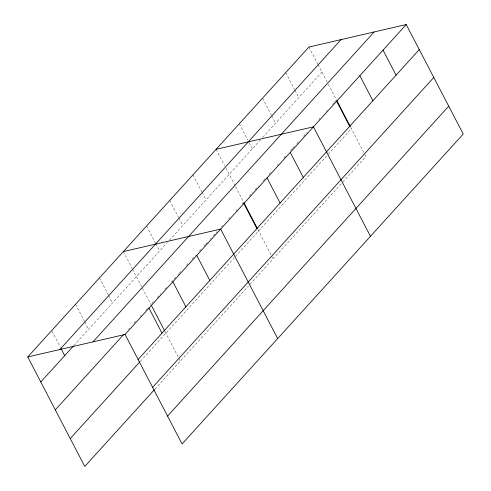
<?xml version="1.0" encoding="UTF-8"?>
<svg xmlns="http://www.w3.org/2000/svg" width="491" height="491" viewBox="0 0 491 491"><rect width="100%" height="100%" fill="white"/><g stroke="black" fill="none" stroke-linecap="round" stroke-linejoin="round"><path stroke-width="0.37" stroke-dasharray="2.46 1.84" d="M73.846 345.554L167.321 242.529M169.383 240.259L260.623 139.69M262.685 137.419L321.961 72.079M128.532 329.154L129.544 328.031M134.123 322.986L135.645 321.304M140.223 316.259L141.242 315.142M145.815 310.097L147.343 308.416M151.934 303.352L153.48 301.652M157.089 297.675L160.698 293.698M164.823 289.15L166.369 287.444M171.525 281.766L172.55 280.631M174.096 278.925L175.643 277.219M177.705 274.948L178.736 273.812M179.252 273.241L180.798 271.535M186.47 265.287L188.016 263.581M192.141 259.039L195.234 255.627M199.358 251.085L201.936 248.243M203.998 245.973L205.029 244.837M205.545 244.266L208.123 241.425M210.185 239.154L211.216 238.018M213.278 235.741L216.881 231.764M221.521 226.652L222.552 225.516M228.738 218.698L229.77 217.562M235.956 210.743L236.987 209.608M242.143 203.925L243.689 202.224L235.551 186.586M249.36 195.97L252.454 192.564M255.032 189.722L258.634 185.745M263.274 180.633L265.336 178.362M268.945 174.385L271.523 171.543M277.194 165.295L278.225 164.154M283.896 157.906L285.443 156.199M290.598 150.522L292.145 148.816M292.661 148.245L294.207 146.545M296.785 143.703L299.363 140.862M303.481 136.314L307.09 132.337M318.947 119.27L319.979 118.135M326.165 111.316L327.196 110.18M332.352 104.497L333.898 102.797M334.414 102.226L335.961 100.52M140.426 361.235L234.41 257.646M235.441 256.511L327.196 155.377M328.227 154.242L351.421 128.673M154.935 389.105L248.403 286.087M249.95 284.381L341.705 183.247M342.736 182.112L365.936 156.543L364.162 153.149M308.925 47.038L317.738 63.959M318.088 64.634L327.982 83.636M328.332 84.317L336.476 99.955M350.727 127.335L363.813 152.468M285.731 72.607L294.539 89.528M294.895 90.203L298.767 97.648M262.532 98.175L271.345 115.09M271.695 115.772L275.574 123.216M239.338 123.738L247.795 139.984M249.201 142.691L252.374 148.785M216.144 149.307L224.596 165.553M226.007 168.26L235.195 185.905M257.941 229.604L271.376 255.412M271.732 256.093L273.149 258.812M192.945 174.876L201.752 191.797M202.108 192.472L205.981 199.917M169.751 200.438L178.558 217.36M178.908 218.041L182.787 225.486M146.551 226.007L155.359 242.928M155.715 243.604L159.587 251.048M123.358 251.576L132.165 268.497M132.515 269.172L150.903 304.494M165.154 331.873L178.595 357.681M178.945 358.362L180.363 361.081M99.458 277.918L108.266 294.839M108.615 295.514L112.494 302.959M75.559 304.26L84.366 321.182M84.716 321.857L88.595 329.301M52.009 331.278L60.467 347.524"/><path stroke-width="0.74" d="M154.432 389.664L84.765 466.45L27.76 356.945L308.925 47.038L406.235 24.55L463.24 134.055L182.075 443.962L125.064 334.457L406.235 24.55M59.871 349.518L341.036 39.618M40.796 381.986L73.337 346.118M92.952 341.877L374.124 31.97M55.305 409.856L123.444 334.758M138.106 359.498L419.271 49.591M70.256 438.58L139.917 361.793M152.615 387.368L433.78 77.468M167.56 416.086L448.731 106.185M216.144 149.307L313.448 126.819L370.453 236.324M123.358 251.576L220.662 229.088L277.673 338.594M27.76 356.945L125.064 334.457M383.041 50.119L396.077 75.16M359.842 75.682L372.878 100.729M336.82 100.624L350.378 126.672M336.648 101.25L349.684 126.297M290.255 152.388L303.291 177.429M267.055 177.951L280.091 202.998M244.033 202.893L257.247 228.272M243.861 203.52L256.897 228.56M196.762 255.43L209.798 280.471M172.863 281.773L185.905 306.814M151.253 305.156L164.81 331.204M148.963 308.115L162.005 333.156M61.172 348.874L64.695 355.644"/></g></svg>
